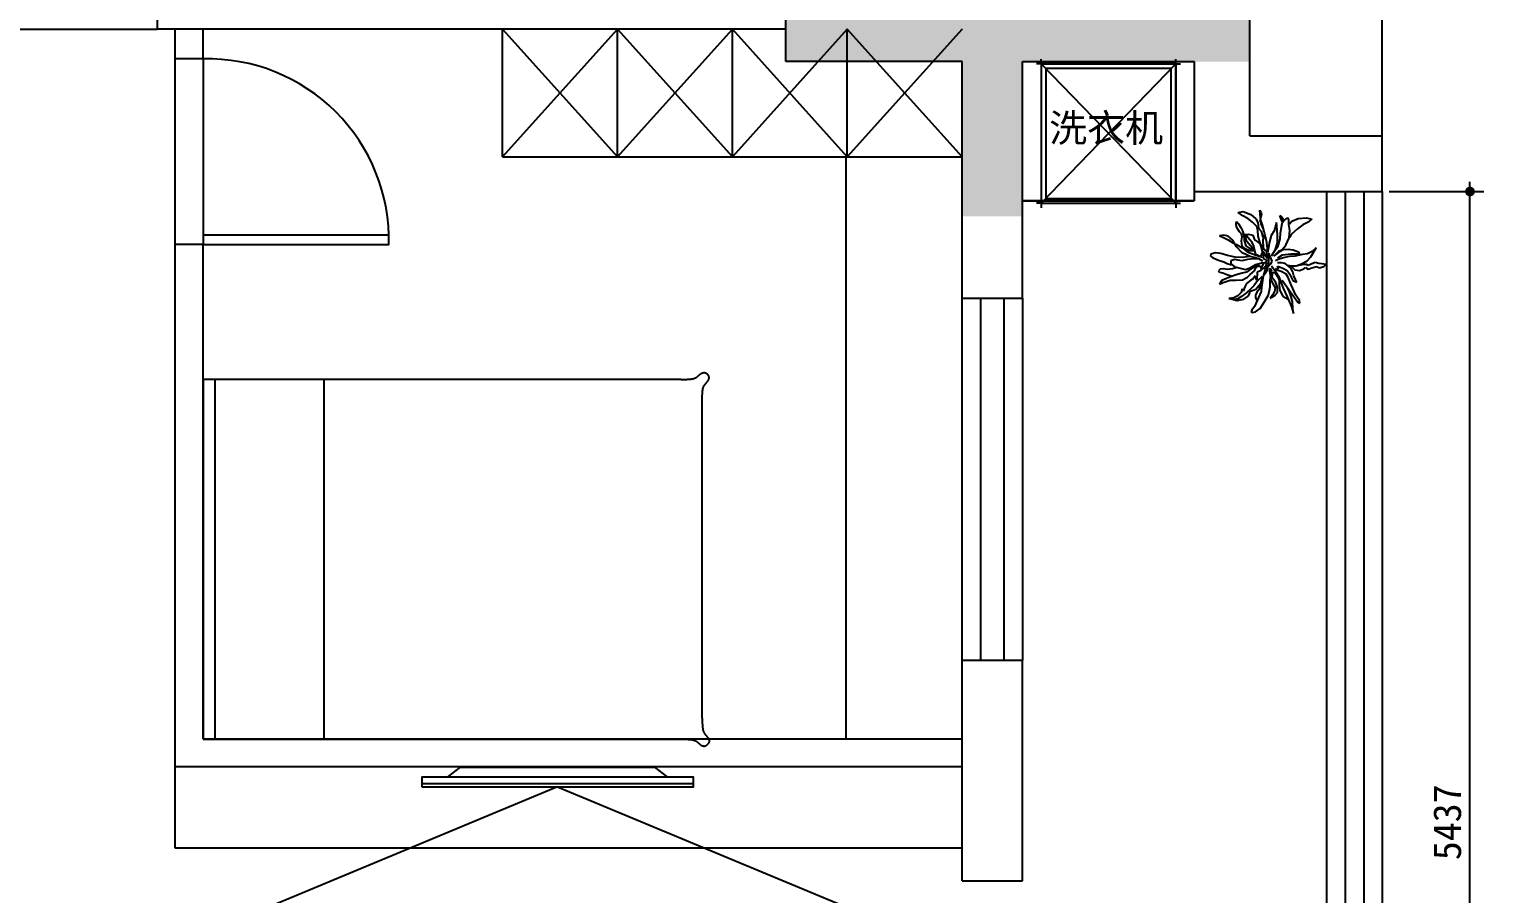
# Model space of a CAD drawing. Header units: inches. Extents: x 1174834 to 1369688, y -175882 to -108740.
# Drawn here: x 1286372 to 1292639, y -168104 to -164377 of the extents above; entities that cross this region are included whole.
import ezdxf

# ---------------------------------------------------------------- set-up
doc = ezdxf.new("R2010")
doc.units = ezdxf.units.IN
doc.header["$LTSCALE"] = 500
doc.header["$MEASUREMENT"] = 0
doc.linetypes.add('ACAD_ISO03W100', pattern=[30, 12, -18])
doc.linetypes.add('DASH', pattern=[0.35, 0.25, -0.1])
for name, color, linetype in [('0-原始窗户', 2, 'Continuous'), ('8', 8, 'Continuous'), ('A-01-原始墙体', 7, 'Continuous'), ('家具', 2, 'Continuous'), ('特细线', 251, 'Continuous')]:
    doc.layers.add(name, color=color, linetype=linetype)
doc.styles.add('Arial', font='simhei.ttf')
doc.dimstyles.new('FS', dxfattribs={"dimscale": 60, "dimtxt": 2, "dimasz": 0.7, "dimexe": 1, "dimexo": 0.5, "dimtad": 1, "dimdec": 0, "dimzin": 0, "dimdsep": 46, "dimtxsty": 'Arial', "dimblk1": 'DOT', "dimblk2": 'DOT', "dimsah": 1, "dimcen": 0, "dimclrd": 8, "dimclre": 8, "dimclrt": 7, "dimadec": 0, "dimazin": 0, "dimtfac": 1, "dimtdec": 0, "dimtix": 1, "dimtmove": 2, "dimatfit": 3, "dimldrblk": 'DOT', "dimfxl": 1, "dimfxlon": 1, "dimtolj": 1, "dimtzin": 0, "dimlwd": -1, "dimarcsym": 0})

# ---------------------------------------------------------------- blocks, each defined once
blk = doc.blocks.new('A$Ca24fa592')
at = {"color": 3, "linetype": 'DASH', "ltscale": 150}
for p, q in [((121.1, 1581.1), (2181.1, 1581.1)), ((1661.6, 1581.1), (1661.6, 31.1)), ((2131.1, 1581.1), (2131.1, 31.1)), ((31.1, 121.1), (31.1, 1491.1)), ((1661.6, 31.1), (121.1, 31.1)), ((2181.1, 31.1), (121.1, 31.1))]:
    blk.add_line(p, q, dxfattribs=at)
at = {"color": 3, "ltscale": 150}
blk.add_line((2181.1, 1581.1), (2181.1, 31.1), dxfattribs=at)
at = {"color": 3, "linetype": 'DASH', "ltscale": 150}
for points in [[(31.1, 1491.1), (30.1, 1522.9), (21.1, 1557.3), (3.6, 1579.4), (3, 1596.7), (8.7, 1603.4)], [(121.1, 1581.1), (89.2, 1582.1), (54.9, 1591.1), (32.7, 1608.5), (15.5, 1609.2), (8.7, 1603.4)], [(31.1, 121.1), (30.1, 89.2), (21.1, 54.9), (3.6, 32.7), (3, 15.5), (8.7, 8.7)], [(121.1, 31.1), (89.2, 30.1), (54.9, 21.1), (32.7, 3.6), (15.5, 3), (8.7, 8.7)]]:
    blk.add_spline(points, degree=3, dxfattribs=at)
blk = doc.blocks.new('erttttw3')
at = {"color": 147, "ltscale": 10}
blk.add_line((847669.4, 78451.1), (848569.4, 78451.1), dxfattribs=at)
at = {"color": 3, "ltscale": 10}
for p, q in [((847754.3, 78429.4), (847797.5, 78396)), ((847797.5, 78396), (848441.3, 78396)), ((848484.5, 78429.4), (848441.3, 78396))]:
    blk.add_line(p, q, dxfattribs=at)
blk.add_lwpolyline([(847669.4, 78461.5), (848569.4, 78461.5), (848569.4, 78429.4), (847669.4, 78429.4)], close=True, dxfattribs=at)
blk = doc.blocks.new('A$C0EE83289')
at = {"color": 147, "linetype": 'ACAD_ISO03W100', "ltscale": 5}
for q in [(0, 0), (3232.8, 0)]:
    blk.add_line((1616.4, 672.3), q, dxfattribs=at)
at = {"extrusion": (0, 0, -1), "zscale": -1, "rotation": 180}
blk.add_blockref('erttttw3', (846503, 79133.8), dxfattribs=at)
blk = doc.blocks.new('t ryrtyrtyyy')
for p, q in [((4178065.5, -873288.8), (4178065.5, -872708.8)), ((4178065.5, -872708.8), (4178665.2, -872708.8)), ((4178665.2, -873288.8), (4178665.2, -872708.8)), ((4178065.5, -873288.8), (4178665.2, -873288.8))]:
    blk.add_line(p, q)
at = {"layer": '0-原始窗户', "color": 251, "ltscale": 10}
for p, q in [((4178065.5, -873288.8), (4178665.2, -872707.5)), ((4178665.2, -873288.8), (4178065.5, -872708.8))]:
    blk.add_line(p, q, dxfattribs=at)
blk.add_lwpolyline([(4178645.2, -873268.8), (4178645.2, -872728.8), (4178085.5, -872728.8), (4178085.5, -873268.8)], close=True, dxfattribs=at)
at = {"layer": '家具'}
for p, q in [((4178065.5, -872708.8), (4178045.5, -872708.8)), ((4178065.5, -872708.8), (4178065.5, -872688.8)), ((4178665.2, -872708.8), (4178665.2, -872688.8)), ((4178665.2, -872708.8), (4178685.2, -872708.8)), ((4178065.5, -873288.8), (4178045.5, -873288.8)), ((4178065.5, -873288.8), (4178065.5, -873308.8)), ((4178665.2, -873288.8), (4178665.2, -873308.8)), ((4178665.2, -873288.8), (4178685.2, -873288.8))]:
    blk.add_line(p, q, dxfattribs=at)
blk.add_lwpolyline([(4178665.2, -873288.8), (4178665.2, -872708.8), (4178065.5, -872708.8), (4178065.5, -873288.8)], close=True, dxfattribs=at)
at = {"color": 3, "insert": (4178281.2, -872763.1), "char_height": 120, "width": 662, "attachment_point": 3, "rotation": 90}
blk.add_mtext('{\\fSimHei|b0|i0|c134|p49;洗衣机}', dxfattribs=at)
blk = doc.blocks.new('A$C479659CB')
at = {"color": 147, "linetype": 'ByBlock'}
for p, q in [((108.3, 439.4), (110.4, 458.1)), ((112.5, 421.7), (108.3, 439.4)), ((110.4, 458.1), (115.6, 444.6)), ((115.6, 444.6), (127.1, 421.7)), ((184.4, 475.8), (189.6, 495.6)), ((186.5, 452.9), (184.4, 475.8)), ((195.9, 423.8), (186.5, 452.9)), ((189.6, 495.6), (197.9, 497.7)), ((197.9, 497.7), (204.2, 489.3)), ((204.2, 489.3), (213.6, 466.4)), ((213.6, 466.4), (221.9, 439.4)), ((221.9, 439.4), (230.2, 425.8)), ((252.1, 442.5), (254.2, 456)), ((255.2, 425.8), (252.1, 442.5)), ((254.2, 456), (261.5, 463.3)), ((261.5, 463.3), (266.7, 459.2)), ((266.7, 459.2), (269.8, 443.5)), ((269.8, 443.5), (278.2, 422.7)), ((293.8, 429), (303.2, 448.7)), ((311.5, 442.5), (302.1, 412.3)), ((303.2, 448.7), (318.8, 459.2)), ((318.8, 459.2), (311.5, 442.5)), ((9.4, 377.9), (6.3, 357.1)), ((24, 358.2), (9.4, 377.9)), ((59.4, 386.3), (49, 385.2)), ((49, 385.2), (59.4, 376.9)), ((71.9, 385.2), (59.4, 386.3)), ((59.4, 376.9), (74, 366.5)), ((82.3, 380), (71.9, 385.2)), ((92.7, 371.7), (82.3, 380)), ((129.2, 400.9), (112.5, 421.7)), ((127.1, 421.7), (141.7, 397.7)), ((158.4, 385.2), (129.2, 400.9)), ((145.9, 388.4), (162.5, 360.2)), ((184.4, 360.2), (158.4, 385.2)), ((202.1, 391.5), (195.9, 423.8)), ((204.2, 359.2), (202.1, 391.5)), ((212.5, 392.5), (217.7, 409.2)), ((215.7, 377.9), (212.5, 392.5)), ((218.8, 362.3), (215.7, 377.9)), ((217.7, 409.2), (231.3, 409.2)), ((230.2, 425.8), (235.5, 406.1)), ((231.3, 409.2), (243.8, 392.5)), ((243.8, 392.5), (249, 375.9)), ((248, 388.4), (252.1, 401.9)), ((252.1, 401.9), (255.2, 425.8)), ((271.9, 361.3), (278.2, 387.3)), ((278.2, 422.7), (284.4, 402.9)), ((278.2, 387.3), (286.5, 407.1)), ((286.5, 407.1), (293.8, 429)), ((301.1, 388.4), (300, 359.2)), ((302.1, 412.3), (301.1, 388.4)), ((354.2, 365.5), (369.8, 379)), ((369.8, 379), (378.2, 396.7)), ((371.9, 364.4), (382.3, 380)), ((378.2, 396.7), (380.3, 418.6)), ((380.3, 418.6), (385.5, 398.8)), ((382.3, 380), (386.5, 398.8)), ((388.6, 382.1), (383.4, 354)), ((385.5, 398.8), (388.6, 382.1)), ((6.3, 357.1), (18.8, 323.8)), ((18.8, 323.8), (37.5, 301.9)), ((35.4, 336.3), (24, 358.2)), ((51, 316.5), (35.4, 336.3)), ((70.8, 297.8), (51, 316.5)), ((74, 366.5), (89.6, 359.2)), ((89.6, 359.2), (108.3, 354)), ((102.1, 364.4), (92.7, 371.7)), ((114.6, 361.3), (102.1, 364.4)), ((135.4, 340.5), (102.1, 350.9)), ((105.2, 345.7), (103.1, 334.2)), ((103.1, 334.2), (108.3, 315.5)), ((109.4, 343.6), (105.2, 345.7)), ((108.3, 354), (130.2, 351.9)), ((108.3, 315.5), (122.9, 309.2)), ((128.1, 328), (109.4, 343.6)), ((132.3, 364.4), (114.6, 361.3)), ((139.6, 317.6), (128.1, 328)), ((130.2, 351.9), (153.1, 344.6)), ((155.2, 360.2), (132.3, 364.4)), ((153.1, 324.8), (135.4, 340.5)), ((155.2, 310.3), (139.6, 317.6)), ((153.1, 344.6), (163.6, 330.1)), ((167.7, 313.4), (153.1, 324.8)), ((167.7, 344.6), (155.2, 360.2)), ((162.5, 360.2), (180.2, 339.4)), ((163.6, 330.1), (171.9, 308.2)), ((175, 330.1), (167.7, 344.6)), ((175, 309.2), (175, 330.1)), ((180.2, 339.4), (189.6, 312.4)), ((200, 325.9), (184.4, 360.2)), ((200, 329), (204.2, 359.2)), ((207.3, 295.7), (200, 325.9)), ((209.4, 312.4), (212.5, 338.4)), ((212.5, 338.4), (218.8, 362.3)), ((246.9, 322.8), (233.4, 301.9)), ((241.7, 304), (252.1, 321.7)), ((255.2, 346.7), (246.9, 322.8)), ((249, 375.9), (255.2, 346.7)), ((252.1, 321.7), (267.7, 341.5)), ((277.1, 325.9), (261.5, 308.2)), ((267.7, 341.5), (271.9, 361.3)), ((288.6, 338.4), (277.1, 325.9)), ((283.4, 305.1), (298, 315.5)), ((300, 359.2), (288.6, 338.4)), ((298, 315.5), (301.1, 323.8)), ((301.1, 323.8), (315.7, 341.5)), ((315.7, 341.5), (330.3, 348.8)), ((326.1, 310.3), (342.8, 328)), ((330.3, 348.8), (349, 356.1)), ((338.6, 360.2), (354.2, 365.5)), ((349, 356.1), (338.6, 360.2)), ((345.9, 316.5), (340.7, 301.9)), ((342.8, 328), (360.5, 347.8)), ((349, 325.9), (345.9, 316.5)), ((357.3, 328), (349, 325.9)), ((370.9, 335.3), (357.3, 328)), ((360.5, 347.8), (371.9, 364.4)), ((383.4, 354), (370.9, 335.3)), ((415.7, 307.1), (430.3, 318.6)), ((430.3, 318.6), (437.6, 321.7)), ((437.6, 321.7), (440.7, 316.5)), ((440.7, 316.5), (437.6, 304)), ((16.7, 283.2), (0, 285.3)), ((0, 285.3), (11.5, 279)), ((11.5, 279), (17.7, 277)), ((43.8, 281.1), (16.7, 283.2)), ((17.7, 277), (33.3, 282.2)), ((37.5, 301.9), (53.1, 293.6)), ((40.6, 285.3), (58.3, 281.1)), ((62.5, 272.8), (43.8, 281.1)), ((53.1, 293.6), (77.1, 290.5)), ((58.3, 281.1), (81.3, 270.7)), ((103.1, 263.4), (62.5, 272.8)), ((87.5, 293.6), (70.8, 297.8)), ((77.1, 290.5), (90.6, 279)), ((112.5, 292.6), (87.5, 293.6)), ((90.6, 279), (115.6, 271.7)), ((130.2, 256.1), (103.1, 263.4)), ((107.3, 265.5), (128.1, 271.7)), ((146.9, 282.2), (112.5, 292.6)), ((122.9, 309.2), (129.2, 305.1)), ((128.1, 271.7), (162.5, 269.7)), ((129.2, 305.1), (135.4, 295.7)), ((163.6, 252), (130.2, 256.1)), ((135.4, 295.7), (147.9, 280.1)), ((176.1, 272.8), (146.9, 282.2)), ((147.9, 280.1), (163.6, 274.9)), ((168.8, 308.2), (155.2, 310.3)), ((160.4, 246.8), (182.3, 252)), ((162.5, 269.7), (177.1, 259.3)), ((163.6, 274.9), (182.3, 274.9)), ((187.5, 254), (163.6, 252)), ((191.7, 301.9), (168.8, 308.2)), ((185.4, 264.5), (176.1, 272.8)), ((182.3, 274.9), (196.9, 280.1)), ((184.4, 268.6), (192.7, 269.7)), ((188.6, 261.3), (184.4, 268.6)), ((208.4, 248.8), (187.5, 254)), ((195.9, 261.3), (188.6, 261.3)), ((189.6, 312.4), (200, 285.3)), ((200, 285.3), (191.7, 301.9)), ((192.7, 269.7), (204.2, 270.7)), ((209.4, 252), (195.9, 261.3)), ((196.9, 280.1), (205.2, 279)), ((204.2, 270.7), (211.5, 264.5)), ((209.4, 288.4), (209.4, 312.4)), ((219.8, 271.7), (209.4, 288.4)), ((211.5, 264.5), (216.7, 256.1)), ((215.7, 252), (221.9, 259.3)), ((216.7, 256.1), (215.7, 252)), ((221.9, 259.3), (230.2, 268.6)), ((227.1, 277), (225, 262.4)), ((225, 254), (254.2, 262.4)), ((236.5, 257.2), (225, 254)), ((233.4, 301.9), (227.1, 277)), ((230.2, 268.6), (245.9, 277)), ((235.5, 286.3), (241.7, 304)), ((248, 265.5), (236.5, 257.2)), ((242.7, 295.7), (239.6, 285.3)), ((239.6, 285.3), (251.1, 278)), ((241.7, 249.9), (265.7, 256.1)), ((248, 301.9), (242.7, 295.7)), ((245.9, 277), (256.3, 275.9)), ((261.5, 308.2), (248, 301.9)), ((256.3, 275.9), (248, 265.5)), ((251.1, 278), (261.5, 282.2)), ((254.2, 262.4), (280.2, 268.6)), ((261.5, 282.2), (266.7, 295.7)), ((265.7, 256.1), (284.4, 269.7)), ((266.7, 295.7), (301.1, 297.8)), ((301.1, 297.8), (283.4, 305.1)), ((284.4, 269.7), (303.2, 272.8)), ((286.5, 274.9), (304.2, 294.7)), ((292.8, 274.9), (310.5, 281.1)), ((303.2, 272.8), (333.4, 278)), ((304.2, 294.7), (326.1, 310.3)), ((310.5, 281.1), (329.2, 283.2)), ((325, 288.4), (314.6, 281.1)), ((340.7, 301.9), (325, 288.4)), ((329.2, 283.2), (342.8, 288.4)), ((333.4, 278), (350.1, 279)), ((342.8, 288.4), (353.2, 297.8)), ((350.1, 279), (389.6, 296.7)), ((353.2, 297.8), (365.7, 304)), ((392.8, 263.4), (364.6, 246.8)), ((365.7, 304), (376.1, 304)), ((376.1, 304), (383.4, 300.9)), ((383.4, 300.9), (390.7, 296.7)), ((389.6, 296.7), (415.7, 307.1)), ((424, 283.2), (392.8, 263.4)), ((437.6, 304), (424, 283.2)), ((22.9, 198.9), (29.2, 191.6)), ((45.8, 190.5), (22.9, 198.9)), ((29.2, 191.6), (46.9, 180.1)), ((41.7, 178), (59.4, 189.5)), ((51, 188.5), (45.8, 190.5)), ((53.1, 213.4), (89.6, 222.8)), ((86.5, 210.3), (53.1, 213.4)), ((59.4, 189.5), (99, 196.8)), ((108.3, 208.2), (86.5, 210.3)), ((89.6, 222.8), (109.4, 236.3)), ((99, 196.8), (124, 198.9)), ((140.6, 209.3), (108.3, 208.2)), ((109.4, 236.3), (136.5, 243.6)), ((124, 198.9), (159.4, 209.3)), ((136.5, 243.6), (160.4, 246.8)), ((171.9, 218.6), (140.6, 209.3)), ((175, 192.6), (151.1, 172.8)), ((159.4, 209.3), (196.9, 234.3)), ((170.9, 183.2), (177.1, 203)), ((196.9, 234.3), (171.9, 218.6)), ((197.9, 224.9), (175, 192.6)), ((177.1, 203), (197.9, 224.9)), ((195.9, 248.8), (183.4, 243.6)), ((189.6, 246.8), (202.1, 239.5)), ((205.2, 207.2), (192.7, 187.4)), ((211.5, 245.7), (195.9, 248.8)), ((202.1, 239.5), (219.8, 233.2)), ((205.2, 183.2), (212.5, 206.2)), ((229.2, 245.7), (211.5, 245.7)), ((212.5, 206.2), (218.8, 216.6)), ((219.8, 233.2), (232.3, 238.4)), ((227.1, 191.6), (227.1, 209.3)), ((229.2, 174.9), (227.1, 191.6)), ((240.7, 246.8), (229.2, 245.7)), ((232.3, 238.4), (240.7, 246.8)), ((239.6, 234.3), (260.5, 219.7)), ((240.7, 246.8), (240.7, 246.8)), ((254.2, 204.1), (241.7, 209.3)), ((241.7, 209.3), (245.9, 195.7)), ((245.9, 195.7), (251.1, 182.2)), ((253.2, 243.6), (250, 239.5)), ((250, 239.5), (263.6, 234.3)), ((259.4, 206.2), (252.1, 217.6)), ((252.1, 217.6), (254.2, 204.1)), ((285.5, 237.4), (255.2, 243.6)), ((263.6, 192.6), (259.4, 206.2)), ((260.5, 219.7), (289.6, 202)), ((263.6, 234.3), (286.5, 240.5)), ((276.1, 170.8), (263.6, 192.6)), ((273, 230.1), (265.7, 222.8)), ((265.7, 222.8), (277.1, 214.5)), ((291.7, 231.1), (273, 230.1)), ((277.1, 214.5), (300, 200.9)), ((302.1, 239.5), (285.5, 237.4)), ((286.5, 240.5), (303.2, 235.3)), ((289.6, 202), (335.5, 184.3)), ((308.4, 217.6), (291.7, 231.1)), ((300, 200.9), (323, 200.9)), ((301.1, 188.5), (395.9, 120.8)), ((330.3, 239.5), (302.1, 239.5)), ((303.2, 235.3), (321.9, 225.9)), ((331.3, 208.2), (308.4, 217.6)), ((321.9, 225.9), (333.4, 218.6)), ((323, 200.9), (345.9, 198.9)), ((364.6, 246.8), (330.3, 239.5)), ((355.3, 209.3), (331.3, 208.2)), ((333.4, 218.6), (351.1, 221.8)), ((345.9, 198.9), (370.9, 185.3)), ((351.1, 221.8), (365.7, 230.1)), ((367.8, 219.7), (355.3, 209.3)), ((365.7, 230.1), (379.2, 240.5)), ((379.2, 240.5), (367.8, 219.7)), ((32.3, 165.5), (41.7, 178)), ((41.7, 159.3), (32.3, 165.5)), ((46.9, 146.8), (35.4, 119.7)), ((61.5, 159.3), (41.7, 159.3)), ((58.3, 157.2), (46.9, 146.8)), ((87.5, 155.1), (61.5, 159.3)), ((80.2, 122.9), (105.2, 149.9)), ((118.8, 158.3), (87.5, 155.1)), ((105.2, 149.9), (117.7, 157.2)), ((151.1, 172.8), (118.8, 158.3)), ((168.8, 162.4), (170.9, 183.2)), ((172.9, 140.6), (168.8, 162.4)), ((181.3, 118.7), (172.9, 140.6)), ((192.7, 187.4), (188.6, 149.9)), ((188.6, 149.9), (188.6, 112.4)), ((191.7, 101), (197.9, 133.3)), ((197.9, 133.3), (200, 158.3)), ((200, 158.3), (205.2, 183.2)), ((240.7, 161.4), (229.2, 174.9)), ((239.6, 128.1), (231.3, 105.2)), ((236.5, 162.4), (239.6, 153.1)), ((237.5, 111.4), (239.6, 126)), ((239.6, 153.1), (239.6, 128.1)), ((250, 151), (240.7, 161.4)), ((241.7, 149.9), (257.3, 133.3)), ((265.7, 142.6), (250, 151)), ((251.1, 182.2), (259.4, 167.6)), ((257.3, 133.3), (259.4, 114.5)), ((259.4, 167.6), (275, 157.2)), ((283.4, 138.5), (265.7, 142.6)), ((275, 157.2), (291.7, 148.9)), ((290.7, 162.4), (276.1, 170.8)), ((299, 131.2), (283.4, 138.5)), ((321.9, 149.9), (290.7, 162.4)), ((291.7, 148.9), (303.2, 142.6)), ((310.5, 126), (299, 131.2)), ((303.2, 142.6), (310.5, 126)), ((365.7, 129.1), (321.9, 149.9)), ((352.1, 156.2), (332.3, 167.6)), ((335.5, 184.3), (374, 166.6)), ((374, 149.9), (352.1, 156.2)), ((389.6, 113.5), (365.7, 129.1)), ((370.9, 185.3), (382.3, 165.5)), ((374, 166.6), (416.7, 148.9)), ((394.8, 143.7), (374, 149.9)), ((425.1, 142.6), (394.8, 143.7)), ((416.7, 148.9), (445.9, 139.5)), ((445.9, 139.5), (425.1, 142.6)), ((35.4, 119.7), (32.3, 84.3)), ((32.3, 84.3), (38.5, 61.4)), ((38.5, 61.4), (50, 73.9)), ((50, 73.9), (62.5, 98.9)), ((62.5, 98.9), (80.2, 122.9)), ((201.1, 64.6), (162.5, 42.7)), ((178.2, 59.3), (187.5, 79.1)), ((188.6, 112.4), (181.3, 118.7)), ((187.5, 79.1), (191.7, 101)), ((218.8, 81.2), (201.1, 64.6)), ((231.3, 105.2), (218.8, 81.2)), ((226.1, 45.8), (232.3, 63.5)), ((232.3, 63.5), (238.6, 76)), ((233.4, 95.8), (237.5, 111.4)), ((234.4, 84.3), (233.4, 95.8)), ((238.6, 76), (234.4, 84.3)), ((252.1, 95.8), (246.9, 88.5)), ((246.9, 88.5), (254.2, 76)), ((254.2, 76), (249, 61.4)), ((259.4, 114.5), (252.1, 95.8)), ((400.1, 112.4), (389.6, 113.5)), ((395.9, 120.8), (400.1, 112.4)), ((162.5, 42.7), (178.2, 59.3)), ((229.2, 31.2), (226.1, 45.8)), ((231.3, 17.7), (229.2, 31.2)), ((233.4, 0), (231.3, 17.7)), ((242.7, 9.4), (233.4, 0)), ((249, 61.4), (242.7, 40.6)), ((242.7, 40.6), (249, 28.1)), ((249, 28.1), (242.7, 9.4))]:
    blk.add_line(p, q, dxfattribs=at)
blk = doc.blocks.new('DOT')
at = {"color": 0}
blk.add_line((-1, 0), (1, 0), dxfattribs=at)
at = {"color": 0, "const_width": 0.5}
blk.add_lwpolyline([(-0.25, 0, 1), (0.25, 0, 1)], format="xyb", close=True, dxfattribs=at)
blk = doc.blocks.new('*D153')
at = {"color": 8, "lineweight": -2, "transparency": 16777216}
for p, q in [((1292231.5, -165077.4), (1292639.2, -165077.4)), ((1292231.5, -170514.2), (1292639.2, -170514.2))]:
    blk.add_line(p, q, dxfattribs=at)
at = {"color": 8, "transparency": 16777216}
blk.add_line((1292579.2, -170472.2), (1292579.2, -165119.4), dxfattribs=at)
at = {"layer": 'Defpoints', "color": 0, "lineweight": -3, "transparency": 16777216}
for p in [(1292201.5, -165077.4), (1292579.2, -165077.4), (1292201.5, -170514.2)]:
    blk.add_point(p, dxfattribs=at)
at = {"color": 8, "transparency": 16777216, "xscale": 42, "yscale": 42, "zscale": 42}
for p, rotation in [((1292579.2, -165077.4), 90), ((1292579.2, -170514.2), 270)]:
    blk.add_blockref('DOT', p, dxfattribs=dict(at, rotation=rotation))
at = {"color": 7, "transparency": 16777216, "insert": (1292481.7, -167795.8), "char_height": 120, "attachment_point": 5, "rotation": 90, "style": 'Arial'}
blk.add_mtext('\\A1;5437', dxfattribs=at)
blk = doc.blocks.new('_DOT')
at = {"color": 0, "linetype": 'ByBlock'}
blk.add_line((-0.5, 0), (-1, 0), dxfattribs=at)
at = {"color": 0, "linetype": 'ByBlock', "const_width": 0.5}
blk.add_lwpolyline([(-0.25, 0, 1), (0.25, 0, 1)], format="xyb", close=True, dxfattribs=at)

msp = doc.modelspace()

# ---------------------------------------------------------------- hatches: boundary and pattern name
at = {"layer": '特细线'}
h = msp.add_hatch(color=256, dxfattribs=at)
h.dxf.hatch_style = 1
h.paths.add_polyline_path([(1291631.5, -163757.4), (1291391.5, -163757.4), (1291391.5, -164257.4), (1290391.5, -164257.4), (1289631.5, -164257.4), (1289631.5, -164517.4), (1290391.5, -164517.4), (1290391.5, -165184.4), (1290651.5, -165184.4), (1290651.5, -164517.4), (1291631.5, -164517.4)])

# ---------------------------------------------------------------- linework, layer by layer
at = {"color": 3, "linetype": 'DASH', "ltscale": 150}
for p, q in [((1288411.5, -164927.4), (1288411.5, -164377.4)), ((1288906.5, -164927.4), (1288906.5, -164377.4)), ((1289401.5, -164927.4), (1289401.5, -164377.4)), ((1289896.5, -164927.4), (1289896.5, -164377.4)), ((1288411.5, -164927.4), (1290391.5, -164927.4)), ((1289891.5, -167437.4), (1289891.5, -164927.4)), ((1290651.5, -165117.4), (1291391.5, -165117.4))]:
    msp.add_line(p, q, dxfattribs=at)
at = {"color": 7, "ltscale": 5, "true_color": 0xffffff}
msp.add_line((1290391.5, -167437.4), (1289891.5, -167437.4), dxfattribs=at)
at = {"color": 3}
for p, q in [((1287001.5, -167907.4), (1287001.5, -167557.4)), ((1290391.5, -167907.4), (1287001.5, -167907.4))]:
    msp.add_line(p, q, dxfattribs=at)
at = {"color": 147, "linetype": 'ACAD_ISO03W100', "ltscale": 3}
for points in [[(1288411.5, -164377.4), (1288906.5, -164927.4), (1289401.5, -164377.4)], [(1288411.5, -164927.4), (1288906.5, -164377.4), (1289401.5, -164927.4)], [(1290391.5, -164377.4), (1289896.5, -164927.4), (1289401.5, -164377.4)], [(1290391.5, -164927.4), (1289896.5, -164377.4), (1289401.5, -164927.4)]]:
    msp.add_lwpolyline(points, dxfattribs=at)
at = {"color": 3, "linetype": 'DASH', "ltscale": 150}
msp.add_lwpolyline([(1291391.5, -165117.4), (1290651.5, -165117.4), (1290651.5, -164517.4), (1291391.5, -164517.4)], close=True, dxfattribs=at)
at = {"color": 3}
msp.add_lwpolyline([(1287121.5, -165266.2), (1287121.5, -165306.2), (1287921.5, -165306.2), (1287921.5, -165266.2)], close=True, dxfattribs=at)
at = {"layer": 'A-01-原始墙体', "color": 4}
for p, q in [((1291631.5, -164837.4), (1291631.5, -163757.4)), ((1292201.5, -165077.4), (1292201.5, -163757.4)), ((1286923.4, -164257.4), (1286923.4, -164377.4)), ((1289631.5, -164517.4), (1289631.5, -164257.4)), ((1289631.5, -164377.4), (1286923.4, -164377.4)), ((1287001.5, -164506.2), (1287001.5, -164377.4)), ((1287121.5, -164506.2), (1287121.5, -164377.4)), ((1287121.5, -164506.2), (1287001.5, -164506.2)), ((1290391.5, -164517.4), (1289631.5, -164517.4)), ((1290391.5, -165537.4), (1290391.5, -164517.4)), ((1290651.5, -165537.4), (1290651.5, -164517.4)), ((1290651.5, -164517.4), (1291391.5, -164517.4)), ((1291391.5, -164517.4), (1291391.5, -165077.4)), ((1291631.5, -164837.4), (1292201.5, -164837.4)), ((1291391.5, -165077.4), (1292201.5, -165077.4)), ((1287001.5, -167557.4), (1287001.5, -165306.2)), ((1287121.5, -165306.2), (1287001.5, -165306.2)), ((1287121.5, -167437.4), (1287121.5, -165306.2)), ((1290391.5, -165537.4), (1290651.5, -165537.4)), ((1290391.5, -167097.4), (1290651.5, -167097.4)), ((1290391.5, -168047.4), (1290391.5, -167097.4)), ((1290651.5, -168047.4), (1290651.5, -167097.4)), ((1290391.5, -167437.4), (1287121.5, -167437.4)), ((1290391.5, -167557.4), (1287001.5, -167557.4)), ((1290391.5, -168047.4), (1290651.5, -168047.4))]:
    msp.add_line(p, q, dxfattribs=at)
at = {"layer": '特细线'}
for p, q in [((1286123.4, -164377.4), (1286923.4, -164377.4)), ((1287001.5, -165306.2), (1287001.5, -164506.2)), ((1287121.5, -164506.2), (1287121.5, -165306.2)), ((1291961.5, -165077.4), (1291961.5, -170514.2)), ((1292041.5, -165077.4), (1292041.5, -170514.2)), ((1292121.5, -165077.4), (1292121.5, -170514.2)), ((1292201.5, -165077.4), (1292201.5, -170514.2)), ((1290391.5, -167097.4), (1290391.5, -165537.4)), ((1290471.5, -167097.4), (1290471.5, -165537.4)), ((1290571.5, -165537.4), (1290571.5, -167097.4)), ((1290651.5, -165537.4), (1290651.5, -167097.4))]:
    msp.add_line(p, q, dxfattribs=at)
msp.add_arc((1287141.5, -165286.2), 780.3, 358.5312, 91.4688, dxfattribs=at)

# ---------------------------------------------------------------- block references
at = {"color": 85, "true_color": 0x58ba48, "rotation": 270}
msp.add_blockref('t ryrtyrtyyy', (2164020.4, 4013537.9), dxfattribs=at)
at = {"color": 3, "xscale": -1}
msp.add_blockref('A$Ca24fa592', (1289302.6, -167468.5), dxfattribs=at)
at = {"color": 147, "xscale": 1.300000000046566, "yscale": 1.300000000046566, "zscale": 1.300000000046566}
msp.add_blockref('A$C0EE83289', (1286547.3, -168516.6), dxfattribs=at)
at = {"layer": '8', "xscale": -1, "rotation": 90}
msp.add_blockref('A$C479659CB', (1291958.6, -165157.8), dxfattribs=at)

# ---------------------------------------------------------------- dimensions: what is measured, and where the dimension line sits
at = {"color": 3}
dim = msp.add_aligned_dim(p1=(1292201.5, -170514.2), p2=(1292201.5, -165077.4), distance=-377.7, dimstyle='FS', override={"dimblk1": 'DOT', "dimblk2": 'DOT', "dimldrblk": 'DOT', "dimfxl": 180}, dxfattribs=at)
dim.commit()
dim.dimension.update_dxf_attribs({"geometry": '*D153', "text_midpoint": (1292481.7, -167795.8)})

doc.saveas('drawing.dxf')
